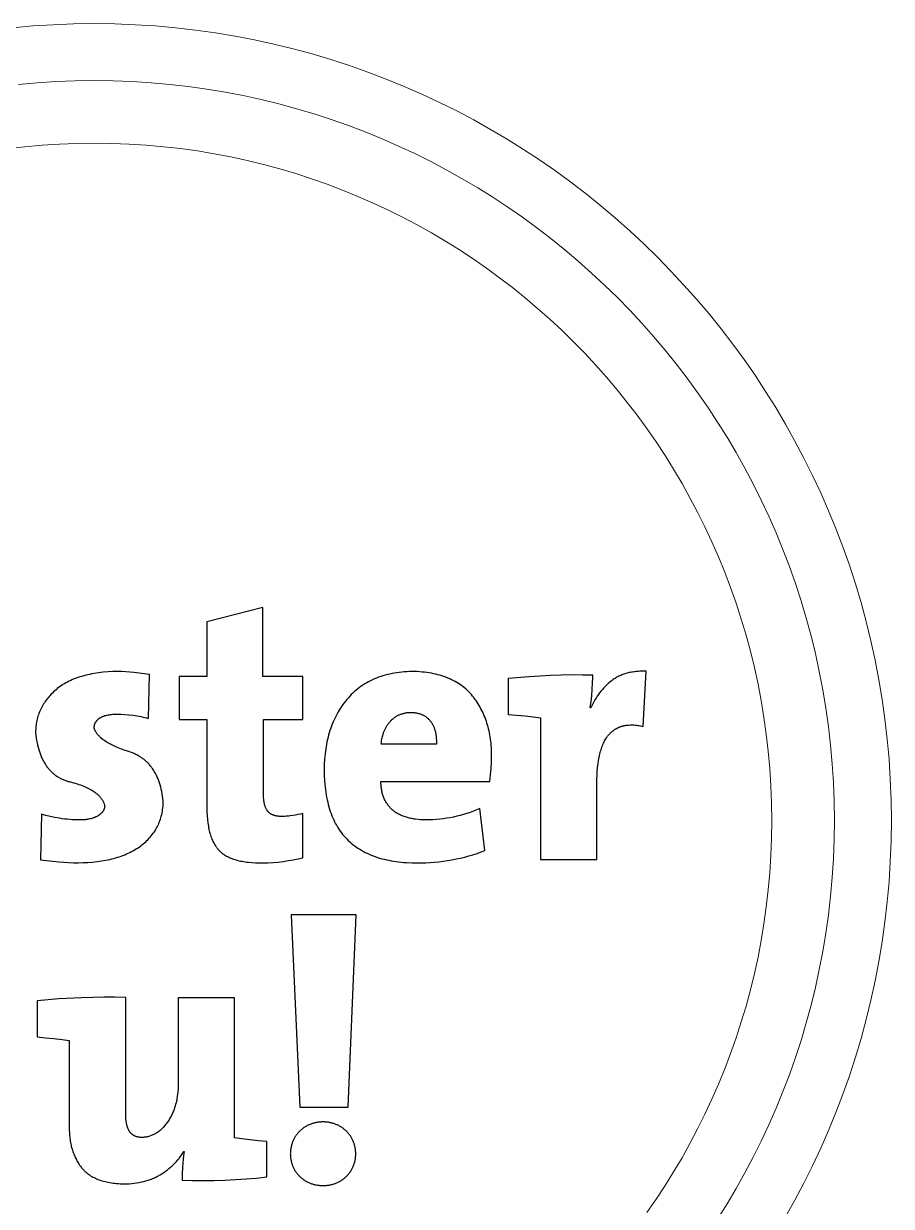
# Model space of a CAD drawing. Header units: millimetres. Extents: x -8 to 200, y 4 to 135.
# Drawn here: x 37.1 to 91.5, y 60.3 to 134.5 of the extents above; entities that cross this region are included whole.
import ezdxf

# ---------------------------------------------------------------- set-up
doc = ezdxf.new("R2010")
doc.units = ezdxf.units.MM
doc.header["$MEASUREMENT"] = 0
doc.layers.add('Default', color=18, linetype='Continuous', true_color=0x000000)
doc.layers.add('Layer 1', color=18, linetype='Continuous', true_color=0x000000)

msp = doc.modelspace()

# ---------------------------------------------------------------- linework, layer by layer
at = {"layer": 'Default'}
for points in [[(54.63, 82.202), (54.63, 84.978), (54.484, 84.943), (54.331, 84.91), (54.169, 84.88), (54, 84.851), (53.829, 84.827), (53.745, 84.817), (53.661, 84.809), (53.579, 84.803), (53.497, 84.798), (53.416, 84.795), (53.335, 84.794), (53.295, 84.793), (53.256, 84.794), (53.217, 84.795), (53.179, 84.796), (53.142, 84.799), (53.105, 84.802), (53.069, 84.806), (53.034, 84.81), (53, 84.816), (52.966, 84.822), (52.933, 84.829), (52.901, 84.836), (52.87, 84.844), (52.839, 84.853), (52.81, 84.863), (52.78, 84.873), (52.752, 84.884), (52.724, 84.896), (52.698, 84.909), (52.672, 84.922), (52.646, 84.936), (52.622, 84.95), (52.609, 84.958), (52.598, 84.966), (52.586, 84.974), (52.575, 84.982), (52.563, 84.99), (52.552, 84.999), (52.541, 85.007), (52.53, 85.016), (52.52, 85.025), (52.51, 85.034), (52.499, 85.044), (52.489, 85.053), (52.48, 85.063), (52.47, 85.073), (52.461, 85.083), (52.451, 85.093), (52.442, 85.104), (52.433, 85.115), (52.425, 85.125), (52.416, 85.136), (52.408, 85.148), (52.4, 85.159), (52.392, 85.171), (52.384, 85.183), (52.368, 85.208), (52.353, 85.233), (52.339, 85.26), (52.325, 85.288), (52.312, 85.316), (52.299, 85.346), (52.287, 85.377), (52.275, 85.409), (52.264, 85.441), (52.254, 85.475), (52.244, 85.51), (52.234, 85.546), (52.225, 85.582), (52.217, 85.62), (52.209, 85.659), (52.202, 85.699), (52.189, 85.781), (52.178, 85.868), (52.169, 85.958), (52.163, 86.053), (52.158, 86.151), (52.156, 86.254), (52.156, 86.361), (52.156, 90.877), (54.63, 90.877), (54.63, 93.574), (52.133, 93.574), (52.133, 97.909), (48.613, 97), (48.613, 93.574), (46.879, 93.574), (46.879, 90.877), (48.613, 90.877), (48.613, 85.554), (48.612, 85.3), (48.618, 85.057), (48.631, 84.822), (48.649, 84.598), (48.675, 84.383), (48.69, 84.28), (48.706, 84.178), (48.724, 84.08), (48.744, 83.983), (48.765, 83.889), (48.788, 83.798), (48.813, 83.709), (48.839, 83.622), (48.867, 83.538), (48.896, 83.457), (48.927, 83.377), (48.96, 83.301), (48.994, 83.226), (49.03, 83.154), (49.067, 83.085), (49.106, 83.018), (49.147, 82.953), (49.168, 82.922), (49.189, 82.891), (49.211, 82.861), (49.233, 82.831), (49.256, 82.802), (49.279, 82.774), (49.302, 82.746), (49.326, 82.719), (49.35, 82.692), (49.374, 82.667), (49.399, 82.641), (49.425, 82.616), (49.451, 82.592), (49.478, 82.568), (49.505, 82.544), (49.533, 82.52), (49.561, 82.498), (49.59, 82.475), (49.62, 82.453), (49.65, 82.431), (49.681, 82.41), (49.712, 82.389), (49.777, 82.349), (49.843, 82.31), (49.912, 82.273), (49.984, 82.238), (50.057, 82.204), (50.133, 82.172), (50.211, 82.142), (50.292, 82.113), (50.374, 82.086), (50.459, 82.06), (50.547, 82.037), (50.636, 82.015), (50.728, 81.994), (50.823, 81.976), (50.919, 81.958), (51.018, 81.943), (51.119, 81.929), (51.223, 81.917), (51.436, 81.898), (51.659, 81.886), (51.891, 81.88), (52.133, 81.881), (52.449, 81.887), (52.767, 81.905), (53.087, 81.933), (53.408, 81.972), (53.726, 82.02), (54.035, 82.074), (54.337, 82.135)], [(45.879, 85.765), (45.861, 85.92), (45.839, 86.071), (45.814, 86.218), (45.786, 86.362), (45.755, 86.501), (45.721, 86.637), (45.683, 86.77), (45.642, 86.898), (45.598, 87.023), (45.551, 87.144), (45.501, 87.261), (45.475, 87.319), (45.447, 87.375), (45.42, 87.43), (45.391, 87.485), (45.361, 87.538), (45.331, 87.591), (45.3, 87.643), (45.268, 87.693), (45.235, 87.743), (45.202, 87.792), (45.168, 87.84), (45.133, 87.887), (45.097, 87.933), (45.06, 87.978), (45.023, 88.022), (44.984, 88.066), (44.945, 88.108), (44.905, 88.149), (44.865, 88.19), (44.823, 88.229), (44.781, 88.268), (44.738, 88.306), (44.694, 88.342), (44.65, 88.378), (44.604, 88.413), (44.558, 88.447), (44.511, 88.48), (44.464, 88.512), (44.415, 88.543), (44.366, 88.573), (44.315, 88.602), (44.265, 88.631), (44.213, 88.658), (44.16, 88.685), (44.107, 88.71), (44.053, 88.735), (43.998, 88.758), (43.942, 88.781), (43.886, 88.803), (43.828, 88.824), (43.77, 88.843), (43.711, 88.862), (43.481, 88.938), (43.263, 89.015), (43.057, 89.095), (42.865, 89.177), (42.773, 89.219), (42.685, 89.261), (42.599, 89.304), (42.517, 89.348), (42.439, 89.392), (42.363, 89.436), (42.29, 89.482), (42.221, 89.528), (42.155, 89.574), (42.092, 89.621), (42.032, 89.669), (41.975, 89.717), (41.948, 89.741), (41.922, 89.765), (41.896, 89.79), (41.872, 89.815), (41.848, 89.84), (41.825, 89.865), (41.802, 89.89), (41.781, 89.915), (41.76, 89.94), (41.74, 89.966), (41.721, 89.992), (41.702, 90.018), (41.685, 90.044), (41.668, 90.07), (41.652, 90.096), (41.637, 90.123), (41.622, 90.149), (41.609, 90.176), (41.596, 90.203), (41.584, 90.23), (41.573, 90.257), (41.562, 90.284), (41.552, 90.312), (41.544, 90.339), (41.544, 90.364), (41.545, 90.389), (41.547, 90.413), (41.55, 90.437), (41.553, 90.461), (41.557, 90.484), (41.562, 90.507), (41.567, 90.529), (41.573, 90.552), (41.58, 90.574), (41.588, 90.595), (41.596, 90.617), (41.605, 90.638), (41.614, 90.658), (41.625, 90.679), (41.636, 90.699), (41.647, 90.718), (41.66, 90.738), (41.673, 90.757), (41.687, 90.775), (41.701, 90.794), (41.716, 90.812), (41.732, 90.83), (41.749, 90.847), (41.766, 90.864), (41.784, 90.881), (41.803, 90.897), (41.822, 90.913), (41.842, 90.929), (41.863, 90.944), (41.885, 90.959), (41.907, 90.974), (41.93, 90.989), (41.953, 91.002), (41.977, 91.016), (42.002, 91.029), (42.027, 91.042), (42.054, 91.054), (42.08, 91.065), (42.108, 91.077), (42.136, 91.087), (42.164, 91.098), (42.193, 91.108), (42.223, 91.117), (42.254, 91.126), (42.285, 91.135), (42.317, 91.143), (42.349, 91.151), (42.416, 91.165), (42.485, 91.177), (42.557, 91.187), (42.632, 91.196), (42.709, 91.203), (42.789, 91.208), (42.871, 91.211), (42.955, 91.213), (43.213, 91.208), (43.471, 91.195), (43.729, 91.174), (43.987, 91.144), (44.115, 91.125), (44.24, 91.105), (44.364, 91.082), (44.485, 91.057), (44.605, 91.031), (44.722, 91.001), (44.837, 90.97), (44.95, 90.937), (45.018, 93.703), (44.531, 93.771), (44.032, 93.83), (43.781, 93.855), (43.533, 93.873), (43.288, 93.884), (43.046, 93.889), (42.725, 93.879), (42.414, 93.861), (42.113, 93.835), (41.823, 93.8), (41.543, 93.757), (41.407, 93.733), (41.274, 93.706), (41.143, 93.678), (41.014, 93.647), (40.889, 93.615), (40.766, 93.58), (40.645, 93.543), (40.528, 93.504), (40.412, 93.463), (40.3, 93.42), (40.19, 93.375), (40.082, 93.328), (39.977, 93.279), (39.875, 93.228), (39.775, 93.175), (39.678, 93.119), (39.584, 93.062), (39.492, 93.003), (39.403, 92.941), (39.316, 92.878), (39.232, 92.812), (39.151, 92.744), (39.072, 92.675), (38.995, 92.605), (38.921, 92.534), (38.85, 92.462), (38.781, 92.389), (38.715, 92.315), (38.651, 92.24), (38.59, 92.163), (38.531, 92.086), (38.475, 92.008), (38.421, 91.929), (38.37, 91.849), (38.321, 91.768), (38.275, 91.686), (38.231, 91.603), (38.19, 91.519), (38.151, 91.434), (38.115, 91.348), (38.081, 91.261), (38.05, 91.173), (38.021, 91.084), (37.995, 90.994), (37.971, 90.903), (37.95, 90.811), (37.932, 90.718), (37.916, 90.625), (37.902, 90.53), (37.891, 90.434), (37.882, 90.337), (37.876, 90.239), (37.873, 90.14), (37.872, 90.04), (37.89, 89.879), (37.912, 89.722), (37.937, 89.569), (37.965, 89.42), (37.996, 89.275), (38.03, 89.135), (38.068, 88.998), (38.109, 88.866), (38.153, 88.739), (38.2, 88.615), (38.225, 88.555), (38.25, 88.496), (38.276, 88.437), (38.304, 88.38), (38.331, 88.324), (38.36, 88.269), (38.39, 88.215), (38.42, 88.163), (38.451, 88.111), (38.483, 88.06), (38.516, 88.01), (38.549, 87.962), (38.583, 87.914), (38.618, 87.868), (38.654, 87.822), (38.691, 87.778), (38.728, 87.734), (38.767, 87.692), (38.806, 87.651), (38.846, 87.61), (38.886, 87.571), (38.928, 87.533), (38.97, 87.496), (39.013, 87.46), (39.057, 87.425), (39.101, 87.391), (39.147, 87.358), (39.193, 87.326), (39.24, 87.296), (39.287, 87.266), (39.336, 87.237), (39.385, 87.21), (39.436, 87.183), (39.486, 87.158), (39.538, 87.133), (39.591, 87.11), (39.644, 87.087), (39.698, 87.066), (39.753, 87.046), (39.809, 87.027), (39.865, 87.008), (39.923, 86.991), (39.981, 86.975), (40.04, 86.96), (40.27, 86.9), (40.488, 86.836), (40.593, 86.802), (40.694, 86.767), (40.792, 86.731), (40.886, 86.694), (40.978, 86.655), (41.066, 86.616), (41.152, 86.575), (41.234, 86.533), (41.312, 86.491), (41.388, 86.447), (41.461, 86.402), (41.53, 86.356), (41.596, 86.308), (41.628, 86.284), (41.659, 86.26), (41.689, 86.235), (41.719, 86.21), (41.748, 86.185), (41.776, 86.16), (41.803, 86.134), (41.829, 86.108), (41.855, 86.082), (41.879, 86.055), (41.903, 86.029), (41.926, 86.002), (41.949, 85.974), (41.97, 85.946), (41.991, 85.919), (42.011, 85.89), (42.03, 85.862), (42.049, 85.833), (42.066, 85.804), (42.083, 85.775), (42.099, 85.745), (42.114, 85.715), (42.129, 85.685), (42.142, 85.655), (42.155, 85.624), (42.167, 85.593), (42.178, 85.562), (42.189, 85.53), (42.199, 85.498), (42.207, 85.466), (42.206, 85.441), (42.204, 85.417), (42.201, 85.392), (42.2, 85.38), (42.198, 85.368), (42.195, 85.356), (42.193, 85.344), (42.191, 85.333), (42.188, 85.321), (42.185, 85.309), (42.182, 85.298), (42.178, 85.286), (42.175, 85.275), (42.171, 85.263), (42.167, 85.252), (42.163, 85.241), (42.158, 85.23), (42.154, 85.219), (42.149, 85.208), (42.144, 85.197), (42.139, 85.187), (42.133, 85.176), (42.128, 85.165), (42.122, 85.155), (42.116, 85.144), (42.11, 85.134), (42.103, 85.124), (42.09, 85.103), (42.075, 85.083), (42.06, 85.063), (42.044, 85.044), (42.028, 85.025), (42.01, 85.006), (41.992, 84.988), (41.972, 84.969), (41.952, 84.952), (41.932, 84.934), (41.91, 84.917), (41.887, 84.9), (41.864, 84.883), (41.84, 84.867), (41.815, 84.851), (41.789, 84.835), (41.763, 84.82), (41.736, 84.805), (41.708, 84.79), (41.68, 84.776), (41.651, 84.763), (41.622, 84.75), (41.592, 84.737), (41.562, 84.725), (41.531, 84.713), (41.5, 84.702), (41.468, 84.691), (41.403, 84.671), (41.336, 84.652), (41.267, 84.636), (41.196, 84.621), (41.123, 84.608), (41.048, 84.597), (40.971, 84.588), (40.892, 84.581), (40.811, 84.575), (40.728, 84.572), (40.643, 84.57), (40.485, 84.572), (40.328, 84.578), (40.171, 84.587), (40.014, 84.598), (39.858, 84.613), (39.702, 84.631), (39.546, 84.652), (39.39, 84.676), (39.085, 84.731), (38.792, 84.793), (38.511, 84.862), (38.374, 84.899), (38.241, 84.938), (38.172, 82.072), (38.742, 82.005), (39.335, 81.945), (39.638, 81.921), (39.942, 81.903), (40.246, 81.892), (40.55, 81.887), (40.858, 81.894), (41.156, 81.908), (41.447, 81.93), (41.728, 81.96), (42.002, 81.998), (42.266, 82.044), (42.396, 82.07), (42.523, 82.098), (42.648, 82.128), (42.771, 82.159), (42.891, 82.193), (43.01, 82.229), (43.127, 82.267), (43.241, 82.306), (43.353, 82.348), (43.463, 82.391), (43.571, 82.437), (43.677, 82.485), (43.781, 82.534), (43.883, 82.586), (43.982, 82.639), (44.08, 82.694), (44.175, 82.752), (44.268, 82.811), (44.359, 82.873), (44.448, 82.936), (44.535, 83.001), (44.619, 83.067), (44.7, 83.135), (44.778, 83.205), (44.854, 83.276), (44.927, 83.349), (44.997, 83.423), (45.065, 83.498), (45.13, 83.576), (45.192, 83.654), (45.252, 83.734), (45.309, 83.816), (45.363, 83.899), (45.414, 83.984), (45.463, 84.07), (45.509, 84.157), (45.553, 84.247), (45.593, 84.337), (45.631, 84.43), (45.667, 84.523), (45.699, 84.618), (45.729, 84.715), (45.756, 84.813), (45.781, 84.913), (45.802, 85.014), (45.822, 85.117), (45.838, 85.221), (45.852, 85.327), (45.863, 85.434), (45.871, 85.543), (45.876, 85.653)], [(66.474, 88.545), (66.471, 88.83), (66.466, 88.97), (66.459, 89.109), (66.449, 89.246), (66.436, 89.381), (66.422, 89.515), (66.405, 89.648), (66.385, 89.778), (66.363, 89.907), (66.339, 90.035), (66.313, 90.161), (66.284, 90.285), (66.252, 90.408), (66.218, 90.529), (66.182, 90.649), (66.144, 90.766), (66.103, 90.883), (66.06, 90.998), (66.014, 91.111), (65.966, 91.222), (65.915, 91.332), (65.863, 91.441), (65.807, 91.548), (65.75, 91.653), (65.69, 91.756), (65.627, 91.858), (65.563, 91.959), (65.496, 92.058), (65.426, 92.155), (65.354, 92.25), (65.28, 92.345), (65.203, 92.436), (65.124, 92.525), (65.041, 92.612), (64.957, 92.695), (64.869, 92.776), (64.779, 92.853), (64.686, 92.928), (64.59, 93.001), (64.492, 93.07), (64.391, 93.136), (64.287, 93.2), (64.181, 93.261), (64.072, 93.319), (63.96, 93.374), (63.846, 93.427), (63.729, 93.477), (63.609, 93.523), (63.486, 93.567), (63.361, 93.609), (63.233, 93.647), (63.103, 93.683), (62.969, 93.716), (62.834, 93.745), (62.695, 93.773), (62.554, 93.797), (62.41, 93.819), (62.263, 93.837), (62.114, 93.853), (61.962, 93.866), (61.807, 93.877), (61.649, 93.884), (61.489, 93.889), (61.323, 93.884), (61.16, 93.876), (60.998, 93.864), (60.84, 93.85), (60.684, 93.832), (60.53, 93.811), (60.379, 93.787), (60.23, 93.76), (60.083, 93.729), (59.94, 93.695), (59.798, 93.658), (59.659, 93.618), (59.523, 93.574), (59.389, 93.528), (59.257, 93.478), (59.128, 93.425), (59.002, 93.369), (58.877, 93.309), (58.756, 93.246), (58.637, 93.18), (58.52, 93.111), (58.406, 93.039), (58.294, 92.963), (58.184, 92.885), (58.078, 92.803), (57.973, 92.717), (57.871, 92.629), (57.772, 92.537), (57.675, 92.442), (57.58, 92.344), (57.488, 92.243), (57.399, 92.139), (57.312, 92.032), (57.227, 91.923), (57.146, 91.811), (57.067, 91.698), (56.991, 91.583), (56.918, 91.466), (56.847, 91.348), (56.78, 91.227), (56.714, 91.104), (56.652, 90.979), (56.593, 90.852), (56.536, 90.723), (56.482, 90.592), (56.43, 90.459), (56.382, 90.325), (56.336, 90.188), (56.293, 90.049), (56.252, 89.908), (56.214, 89.766), (56.179, 89.621), (56.147, 89.474), (56.118, 89.326), (56.091, 89.175), (56.067, 89.022), (56.046, 88.868), (56.027, 88.711), (56.011, 88.553), (55.998, 88.392), (55.981, 88.065), (55.974, 87.73), (55.981, 87.359), (56, 87), (56.014, 86.825), (56.03, 86.654), (56.05, 86.485), (56.073, 86.32), (56.098, 86.158), (56.126, 85.999), (56.157, 85.843), (56.192, 85.69), (56.229, 85.54), (56.268, 85.394), (56.311, 85.25), (56.357, 85.11), (56.406, 84.973), (56.457, 84.838), (56.511, 84.707), (56.569, 84.58), (56.629, 84.455), (56.692, 84.333), (56.758, 84.215), (56.827, 84.099), (56.899, 83.987), (56.973, 83.878), (57.051, 83.772), (57.131, 83.669), (57.215, 83.569), (57.301, 83.473), (57.39, 83.379), (57.482, 83.289), (57.577, 83.201), (57.675, 83.117), (57.775, 83.035), (57.877, 82.956), (57.983, 82.879), (58.091, 82.806), (58.201, 82.735), (58.314, 82.667), (58.43, 82.602), (58.548, 82.54), (58.669, 82.481), (58.793, 82.424), (58.919, 82.37), (59.048, 82.319), (59.179, 82.271), (59.313, 82.226), (59.45, 82.183), (59.589, 82.143), (59.731, 82.106), (59.875, 82.072), (60.022, 82.041), (60.172, 82.012), (60.324, 81.986), (60.479, 81.963), (60.637, 81.943), (60.797, 81.926), (60.96, 81.911), (61.125, 81.9), (61.463, 81.884), (61.812, 81.881), (62.08, 81.883), (62.348, 81.892), (62.618, 81.907), (62.888, 81.928), (63.159, 81.955), (63.432, 81.988), (63.705, 82.027), (63.979, 82.072), (64.252, 82.123), (64.521, 82.181), (64.786, 82.244), (65.048, 82.314), (65.306, 82.391), (65.561, 82.473), (65.811, 82.562), (66.059, 82.657), (65.736, 85.295), (65.534, 85.207), (65.331, 85.124), (65.127, 85.048), (64.92, 84.977), (64.712, 84.913), (64.502, 84.854), (64.29, 84.801), (64.077, 84.753), (63.863, 84.712), (63.648, 84.676), (63.434, 84.645), (63.22, 84.621), (63.007, 84.601), (62.793, 84.588), (62.58, 84.579), (62.366, 84.577), (62.192, 84.58), (62.023, 84.588), (61.86, 84.601), (61.702, 84.619), (61.626, 84.63), (61.55, 84.642), (61.476, 84.655), (61.404, 84.669), (61.333, 84.684), (61.263, 84.701), (61.195, 84.719), (61.128, 84.738), (61.062, 84.759), (60.998, 84.78), (60.935, 84.803), (60.874, 84.827), (60.814, 84.852), (60.755, 84.878), (60.698, 84.906), (60.642, 84.935), (60.588, 84.964), (60.535, 84.996), (60.483, 85.028), (60.433, 85.062), (60.384, 85.096), (60.337, 85.132), (60.291, 85.17), (60.246, 85.208), (60.203, 85.247), (60.161, 85.288), (60.12, 85.33), (60.081, 85.372), (60.043, 85.416), (60.006, 85.46), (59.971, 85.506), (59.937, 85.553), (59.905, 85.601), (59.874, 85.65), (59.844, 85.699), (59.815, 85.75), (59.788, 85.802), (59.762, 85.855), (59.738, 85.909), (59.715, 85.964), (59.693, 86.02), (59.673, 86.077), (59.654, 86.135), (59.636, 86.195), (59.619, 86.255), (59.604, 86.316), (59.591, 86.378), (59.578, 86.442), (59.567, 86.506), (59.558, 86.571), (59.549, 86.638), (59.542, 86.705), (59.537, 86.774), (59.532, 86.843), (59.529, 86.914), (59.528, 86.985), (66.359, 86.985), (66.407, 87.395), (66.443, 87.791), (66.465, 88.174)], [(72.822, 93.647), (72.169, 93.665), (71.508, 93.67), (70.839, 93.661), (70.162, 93.639), (68.821, 93.56), (67.521, 93.441), (67.521, 91.199), (68.041, 91.157), (68.571, 91.102), (69.079, 91.038), (69.533, 90.97), (69.533, 82.097), (73.076, 82.097), (73.076, 86.856), (73.079, 87.123), (73.088, 87.379), (73.103, 87.625), (73.123, 87.861), (73.149, 88.087), (73.181, 88.303), (73.199, 88.407), (73.219, 88.509), (73.239, 88.608), (73.262, 88.704), (73.285, 88.798), (73.311, 88.89), (73.337, 88.979), (73.365, 89.065), (73.395, 89.149), (73.426, 89.23), (73.458, 89.309), (73.492, 89.385), (73.527, 89.459), (73.564, 89.53), (73.602, 89.598), (73.641, 89.665), (73.682, 89.728), (73.703, 89.759), (73.724, 89.789), (73.746, 89.819), (73.768, 89.847), (73.791, 89.876), (73.813, 89.903), (73.837, 89.93), (73.86, 89.957), (73.884, 89.983), (73.908, 90.008), (73.933, 90.033), (73.957, 90.057), (73.983, 90.08), (74.008, 90.103), (74.034, 90.125), (74.06, 90.147), (74.087, 90.168), (74.114, 90.189), (74.141, 90.209), (74.169, 90.228), (74.197, 90.247), (74.225, 90.265), (74.254, 90.282), (74.283, 90.299), (74.312, 90.316), (74.342, 90.332), (74.372, 90.347), (74.402, 90.362), (74.433, 90.376), (74.464, 90.389), (74.495, 90.402), (74.527, 90.414), (74.559, 90.426), (74.592, 90.437), (74.625, 90.447), (74.658, 90.457), (74.691, 90.467), (74.725, 90.475), (74.759, 90.484), (74.794, 90.491), (74.829, 90.498), (74.864, 90.505), (74.899, 90.51), (74.935, 90.516), (75.008, 90.524), (75.082, 90.53), (75.158, 90.534), (75.235, 90.536), (75.313, 90.535), (75.393, 90.532), (75.474, 90.526), (75.557, 90.519), (75.641, 90.508), (75.726, 90.496), (75.813, 90.481), (75.901, 90.463), (75.99, 90.444), (76.175, 93.899), (76.011, 93.903), (75.85, 93.903), (75.771, 93.9), (75.694, 93.896), (75.617, 93.891), (75.541, 93.884), (75.466, 93.876), (75.391, 93.866), (75.318, 93.855), (75.246, 93.843), (75.175, 93.829), (75.104, 93.814), (75.035, 93.798), (74.966, 93.78), (74.899, 93.761), (74.832, 93.74), (74.767, 93.718), (74.702, 93.694), (74.638, 93.67), (74.575, 93.643), (74.513, 93.616), (74.452, 93.587), (74.392, 93.556), (74.333, 93.524), (74.275, 93.491), (74.218, 93.457), (74.162, 93.421), (74.106, 93.383), (74.052, 93.345), (73.998, 93.304), (73.894, 93.221), (73.793, 93.135), (73.695, 93.046), (73.6, 92.953), (73.508, 92.858), (73.419, 92.76), (73.334, 92.658), (73.251, 92.554), (73.172, 92.447), (73.096, 92.336), (73.023, 92.223), (72.953, 92.106), (72.887, 91.987), (72.823, 91.865), (72.763, 91.739), (72.706, 91.611), (72.659, 91.611), (72.7, 91.884), (72.734, 92.157), (72.762, 92.431), (72.784, 92.706), (72.812, 93.216), (72.819, 93.442)], [(63.012, 89.336), (59.551, 89.336), (59.562, 89.447), (59.577, 89.555), (59.596, 89.66), (59.606, 89.711), (59.617, 89.762), (59.629, 89.812), (59.642, 89.861), (59.655, 89.91), (59.67, 89.958), (59.685, 90.005), (59.701, 90.052), (59.718, 90.098), (59.735, 90.143), (59.754, 90.187), (59.773, 90.231), (59.793, 90.274), (59.814, 90.316), (59.836, 90.358), (59.858, 90.399), (59.881, 90.439), (59.906, 90.479), (59.93, 90.518), (59.956, 90.556), (59.983, 90.593), (60.01, 90.63), (60.038, 90.666), (60.067, 90.701), (60.097, 90.736), (60.128, 90.77), (60.159, 90.803), (60.191, 90.835), (60.223, 90.866), (60.256, 90.896), (60.289, 90.925), (60.323, 90.953), (60.358, 90.98), (60.393, 91.006), (60.429, 91.031), (60.465, 91.055), (60.502, 91.078), (60.539, 91.099), (60.577, 91.12), (60.615, 91.14), (60.654, 91.159), (60.693, 91.176), (60.733, 91.193), (60.773, 91.209), (60.815, 91.223), (60.856, 91.237), (60.898, 91.25), (60.941, 91.261), (60.984, 91.272), (61.028, 91.281), (61.072, 91.29), (61.117, 91.297), (61.162, 91.304), (61.208, 91.309), (61.254, 91.314), (61.301, 91.317), (61.349, 91.32), (61.397, 91.321), (61.445, 91.32), (61.492, 91.319), (61.539, 91.316), (61.585, 91.312), (61.63, 91.308), (61.674, 91.302), (61.718, 91.296), (61.762, 91.288), (61.804, 91.28), (61.846, 91.27), (61.888, 91.26), (61.928, 91.248), (61.968, 91.236), (62.008, 91.222), (62.046, 91.208), (62.084, 91.193), (62.122, 91.176), (62.158, 91.159), (62.194, 91.141), (62.23, 91.121), (62.264, 91.101), (62.298, 91.08), (62.332, 91.058), (62.365, 91.034), (62.397, 91.01), (62.428, 90.985), (62.459, 90.959), (62.489, 90.932), (62.518, 90.904), (62.547, 90.874), (62.575, 90.844), (62.603, 90.813), (62.629, 90.781), (62.655, 90.748), (62.68, 90.714), (62.704, 90.68), (62.727, 90.644), (62.749, 90.607), (62.771, 90.57), (62.791, 90.532), (62.811, 90.492), (62.829, 90.452), (62.847, 90.411), (62.864, 90.369), (62.88, 90.326), (62.895, 90.282), (62.909, 90.237), (62.922, 90.192), (62.935, 90.145), (62.946, 90.097), (62.957, 90.049), (62.966, 90), (62.975, 89.949), (62.983, 89.898), (62.99, 89.846), (62.996, 89.793), (63.001, 89.739), (63.005, 89.684), (63.011, 89.572), (63.014, 89.456)], [(57.976, 78.622), (53.893, 78.622), (54.441, 66.551), (57.474, 66.551)], [(52.367, 62.17), (52.367, 64.401), (51.848, 64.443), (51.318, 64.497), (50.81, 64.561), (50.355, 64.628), (50.355, 73.405), (46.812, 73.405), (46.812, 67.848), (46.807, 67.687), (46.796, 67.529), (46.781, 67.373), (46.761, 67.221), (46.737, 67.071), (46.722, 66.998), (46.707, 66.925), (46.691, 66.853), (46.673, 66.781), (46.654, 66.71), (46.634, 66.64), (46.612, 66.571), (46.59, 66.503), (46.566, 66.435), (46.541, 66.368), (46.515, 66.301), (46.488, 66.236), (46.459, 66.171), (46.43, 66.107), (46.399, 66.043), (46.367, 65.981), (46.334, 65.919), (46.299, 65.858), (46.263, 65.797), (46.227, 65.737), (46.189, 65.678), (46.149, 65.62), (46.109, 65.563), (46.068, 65.508), (46.027, 65.454), (45.985, 65.402), (45.943, 65.352), (45.9, 65.304), (45.856, 65.257), (45.812, 65.212), (45.767, 65.169), (45.721, 65.127), (45.675, 65.087), (45.628, 65.049), (45.581, 65.013), (45.533, 64.978), (45.485, 64.946), (45.436, 64.914), (45.386, 64.885), (45.336, 64.857), (45.285, 64.831), (45.233, 64.807), (45.181, 64.785), (45.128, 64.764), (45.075, 64.745), (45.021, 64.727), (44.967, 64.712), (44.912, 64.698), (44.856, 64.686), (44.8, 64.675), (44.743, 64.667), (44.686, 64.66), (44.627, 64.654), (44.569, 64.651), (44.533, 64.652), (44.497, 64.653), (44.462, 64.655), (44.428, 64.658), (44.394, 64.662), (44.362, 64.666), (44.329, 64.672), (44.298, 64.678), (44.267, 64.684), (44.237, 64.692), (44.208, 64.7), (44.179, 64.709), (44.151, 64.718), (44.124, 64.729), (44.097, 64.74), (44.071, 64.752), (44.046, 64.764), (44.034, 64.771), (44.022, 64.778), (44.01, 64.784), (43.998, 64.792), (43.986, 64.799), (43.975, 64.806), (43.963, 64.814), (43.952, 64.822), (43.941, 64.83), (43.93, 64.838), (43.92, 64.847), (43.909, 64.855), (43.899, 64.864), (43.889, 64.873), (43.879, 64.882), (43.869, 64.892), (43.859, 64.901), (43.85, 64.911), (43.841, 64.921), (43.832, 64.931), (43.823, 64.941), (43.814, 64.952), (43.805, 64.962), (43.797, 64.973), (43.789, 64.984), (43.781, 64.995), (43.773, 65.007), (43.765, 65.018), (43.75, 65.042), (43.736, 65.066), (43.722, 65.091), (43.709, 65.117), (43.696, 65.143), (43.683, 65.17), (43.671, 65.197), (43.66, 65.225), (43.649, 65.254), (43.638, 65.283), (43.628, 65.313), (43.619, 65.344), (43.61, 65.375), (43.601, 65.406), (43.593, 65.439), (43.585, 65.471), (43.578, 65.505), (43.565, 65.574), (43.554, 65.645), (43.544, 65.719), (43.537, 65.795), (43.532, 65.873), (43.528, 65.954), (43.526, 66.037), (43.526, 66.123), (43.526, 73.428), (42.843, 73.446), (42.152, 73.451), (41.452, 73.442), (40.744, 73.42), (39.338, 73.341), (37.972, 73.22), (37.972, 70.954), (38.491, 70.912), (39.021, 70.856), (39.529, 70.792), (39.983, 70.724), (39.983, 65.318), (39.983, 65.131), (39.989, 64.948), (39.994, 64.857), (40.001, 64.768), (40.009, 64.68), (40.019, 64.593), (40.031, 64.507), (40.044, 64.421), (40.058, 64.337), (40.074, 64.254), (40.092, 64.171), (40.112, 64.09), (40.132, 64.009), (40.155, 63.93), (40.179, 63.851), (40.204, 63.774), (40.232, 63.697), (40.26, 63.622), (40.29, 63.547), (40.322, 63.474), (40.356, 63.401), (40.391, 63.329), (40.427, 63.259), (40.465, 63.189), (40.505, 63.12), (40.546, 63.053), (40.589, 62.986), (40.633, 62.92), (40.679, 62.855), (40.726, 62.791), (40.751, 62.76), (40.776, 62.729), (40.801, 62.698), (40.827, 62.668), (40.854, 62.639), (40.881, 62.61), (40.909, 62.581), (40.937, 62.553), (40.966, 62.525), (40.995, 62.498), (41.025, 62.472), (41.056, 62.445), (41.087, 62.42), (41.118, 62.394), (41.151, 62.37), (41.183, 62.345), (41.25, 62.298), (41.32, 62.253), (41.391, 62.209), (41.465, 62.168), (41.541, 62.128), (41.62, 62.091), (41.7, 62.055), (41.783, 62.021), (41.868, 61.989), (41.955, 61.959), (42.044, 61.931), (42.136, 61.905), (42.23, 61.88), (42.326, 61.858), (42.424, 61.837), (42.525, 61.819), (42.628, 61.802), (42.733, 61.787), (42.84, 61.774), (42.95, 61.763), (43.061, 61.754), (43.175, 61.747), (43.41, 61.738), (43.576, 61.742), (43.74, 61.751), (43.9, 61.764), (44.057, 61.781), (44.21, 61.802), (44.361, 61.827), (44.508, 61.857), (44.653, 61.891), (44.794, 61.929), (44.931, 61.972), (44.999, 61.995), (45.066, 62.018), (45.132, 62.043), (45.197, 62.069), (45.262, 62.096), (45.326, 62.125), (45.389, 62.154), (45.451, 62.184), (45.512, 62.215), (45.573, 62.248), (45.632, 62.281), (45.691, 62.315), (45.807, 62.387), (45.919, 62.46), (46.028, 62.537), (46.134, 62.616), (46.237, 62.697), (46.337, 62.781), (46.434, 62.868), (46.527, 62.957), (46.618, 63.049), (46.705, 63.143), (46.789, 63.24), (46.87, 63.34), (46.947, 63.442), (47.022, 63.546), (47.094, 63.654), (47.162, 63.763), (47.185, 63.763), (47.147, 63.525), (47.118, 63.284), (47.096, 63.041), (47.083, 62.796), (47.07, 62.342), (47.069, 61.965), (47.719, 61.948), (48.38, 61.943), (49.051, 61.952), (49.732, 61.974), (51.076, 62.052), (51.728, 62.106)], [(55.9, 65.627), (55.845, 65.625), (55.79, 65.622), (55.736, 65.618), (55.683, 65.613), (55.63, 65.607), (55.577, 65.6), (55.526, 65.592), (55.475, 65.583), (55.424, 65.573), (55.375, 65.561), (55.325, 65.549), (55.277, 65.536), (55.229, 65.521), (55.182, 65.506), (55.135, 65.489), (55.089, 65.472), (55.044, 65.453), (54.999, 65.433), (54.955, 65.412), (54.911, 65.391), (54.868, 65.368), (54.826, 65.344), (54.784, 65.319), (54.743, 65.293), (54.703, 65.266), (54.663, 65.237), (54.624, 65.208), (54.586, 65.178), (54.548, 65.146), (54.511, 65.114), (54.474, 65.081), (54.438, 65.046), (54.403, 65.011), (54.369, 64.975), (54.336, 64.938), (54.304, 64.901), (54.273, 64.863), (54.243, 64.825), (54.215, 64.786), (54.187, 64.746), (54.16, 64.706), (54.135, 64.665), (54.111, 64.624), (54.087, 64.582), (54.065, 64.539), (54.044, 64.496), (54.024, 64.452), (54.005, 64.408), (53.987, 64.363), (53.97, 64.318), (53.954, 64.271), (53.94, 64.225), (53.926, 64.177), (53.914, 64.129), (53.902, 64.081), (53.892, 64.032), (53.883, 63.982), (53.874, 63.931), (53.867, 63.88), (53.861, 63.829), (53.856, 63.777), (53.852, 63.724), (53.849, 63.67), (53.848, 63.616), (53.849, 63.563), (53.852, 63.511), (53.856, 63.459), (53.861, 63.408), (53.867, 63.357), (53.874, 63.307), (53.883, 63.258), (53.892, 63.209), (53.902, 63.161), (53.914, 63.113), (53.926, 63.066), (53.94, 63.019), (53.954, 62.973), (53.97, 62.927), (53.987, 62.882), (54.005, 62.838), (54.024, 62.794), (54.044, 62.751), (54.065, 62.709), (54.087, 62.667), (54.111, 62.625), (54.135, 62.584), (54.16, 62.544), (54.187, 62.504), (54.215, 62.465), (54.243, 62.426), (54.273, 62.388), (54.304, 62.351), (54.336, 62.314), (54.369, 62.278), (54.403, 62.242), (54.438, 62.207), (54.474, 62.173), (54.511, 62.139), (54.548, 62.107), (54.586, 62.076), (54.624, 62.046), (54.663, 62.017), (54.703, 61.989), (54.743, 61.962), (54.784, 61.936), (54.826, 61.911), (54.868, 61.887), (54.911, 61.865), (54.955, 61.843), (54.999, 61.822), (55.044, 61.803), (55.089, 61.784), (55.135, 61.766), (55.182, 61.75), (55.229, 61.735), (55.277, 61.72), (55.325, 61.707), (55.375, 61.695), (55.424, 61.683), (55.475, 61.673), (55.526, 61.664), (55.577, 61.656), (55.63, 61.649), (55.683, 61.643), (55.736, 61.638), (55.79, 61.634), (55.845, 61.631), (55.9, 61.629), (55.956, 61.631), (56.011, 61.634), (56.065, 61.638), (56.118, 61.643), (56.171, 61.649), (56.224, 61.656), (56.275, 61.664), (56.326, 61.673), (56.377, 61.683), (56.426, 61.695), (56.476, 61.707), (56.524, 61.72), (56.572, 61.735), (56.619, 61.75), (56.666, 61.766), (56.712, 61.784), (56.757, 61.803), (56.802, 61.822), (56.846, 61.843), (56.89, 61.865), (56.933, 61.887), (56.975, 61.911), (57.017, 61.936), (57.058, 61.962), (57.098, 61.989), (57.138, 62.017), (57.177, 62.046), (57.215, 62.076), (57.253, 62.107), (57.29, 62.139), (57.327, 62.173), (57.363, 62.207), (57.398, 62.242), (57.432, 62.278), (57.465, 62.314), (57.497, 62.351), (57.528, 62.388), (57.558, 62.426), (57.586, 62.465), (57.614, 62.504), (57.641, 62.544), (57.666, 62.584), (57.69, 62.625), (57.714, 62.667), (57.736, 62.709), (57.757, 62.751), (57.777, 62.794), (57.796, 62.838), (57.814, 62.882), (57.831, 62.927), (57.847, 62.973), (57.861, 63.019), (57.875, 63.066), (57.887, 63.113), (57.899, 63.161), (57.909, 63.209), (57.918, 63.258), (57.927, 63.307), (57.934, 63.357), (57.94, 63.408), (57.945, 63.459), (57.949, 63.511), (57.951, 63.563), (57.953, 63.616), (57.951, 63.67), (57.949, 63.724), (57.945, 63.777), (57.94, 63.829), (57.934, 63.88), (57.927, 63.931), (57.918, 63.982), (57.909, 64.032), (57.899, 64.081), (57.887, 64.129), (57.875, 64.177), (57.861, 64.225), (57.847, 64.271), (57.831, 64.318), (57.814, 64.363), (57.796, 64.408), (57.777, 64.452), (57.757, 64.496), (57.736, 64.539), (57.714, 64.582), (57.69, 64.624), (57.666, 64.665), (57.641, 64.706), (57.614, 64.746), (57.586, 64.786), (57.558, 64.825), (57.528, 64.863), (57.497, 64.901), (57.465, 64.938), (57.432, 64.975), (57.398, 65.011), (57.363, 65.046), (57.327, 65.081), (57.29, 65.114), (57.253, 65.146), (57.215, 65.178), (57.177, 65.208), (57.138, 65.237), (57.098, 65.266), (57.058, 65.293), (57.017, 65.319), (56.975, 65.344), (56.933, 65.368), (56.89, 65.391), (56.846, 65.412), (56.802, 65.433), (56.757, 65.453), (56.712, 65.472), (56.666, 65.489), (56.619, 65.506), (56.572, 65.521), (56.524, 65.536), (56.476, 65.549), (56.426, 65.561), (56.377, 65.573), (56.326, 65.583), (56.275, 65.592), (56.224, 65.6), (56.171, 65.607), (56.118, 65.613), (56.065, 65.618), (56.011, 65.622), (55.956, 65.625)]]:
    msp.add_lwpolyline(points, close=True, dxfattribs=at)
at = {"layer": 'Layer 1', "lineweight": 0}
for points in [[(36.441, 134.277), (37.704, 134.389), (38.977, 134.47), (40.257, 134.519), (41.546, 134.535), (42.834, 134.519), (44.115, 134.47), (45.387, 134.389), (46.651, 134.277), (47.905, 134.133), (49.15, 133.958), (50.385, 133.753), (51.61, 133.518), (52.824, 133.253), (54.027, 132.958), (55.218, 132.635), (56.398, 132.283), (57.565, 131.904), (58.719, 131.496), (59.861, 131.061), (60.989, 130.6), (62.103, 130.111), (63.203, 129.597), (64.289, 129.057), (65.359, 128.491), (66.414, 127.901), (67.453, 127.286), (68.475, 126.647), (69.482, 125.984), (70.471, 125.298), (71.442, 124.589), (72.396, 123.857), (73.332, 123.103), (74.249, 122.327), (75.147, 121.53), (76.026, 120.712), (76.885, 119.874), (77.723, 119.015), (78.541, 118.136), (79.338, 117.238), (80.114, 116.321), (80.868, 115.385), (81.6, 114.432), (82.309, 113.46), (82.995, 112.471), (83.658, 111.465), (84.297, 110.442), (84.912, 109.403), (85.503, 108.348), (86.068, 107.278), (86.608, 106.192), (87.123, 105.092), (87.611, 103.978), (88.073, 102.85), (88.507, 101.708), (88.915, 100.554), (89.295, 99.386), (89.646, 98.207), (89.97, 97.015), (90.264, 95.812), (90.529, 94.598), (90.764, 93.374), (90.969, 92.139), (91.144, 90.894), (91.288, 89.639), (91.4, 88.376), (91.481, 87.103), (91.53, 85.823), (91.547, 84.534), (91.53, 83.246), (91.481, 81.965), (91.4, 80.693), (91.288, 79.429), (91.144, 78.175), (90.969, 76.93), (90.764, 75.695), (90.529, 74.47), (90.264, 73.256), (89.97, 72.053), (89.646, 70.862), (89.295, 69.682), (88.915, 68.515), (88.507, 67.361), (88.073, 66.219), (87.611, 65.091), (87.123, 63.977), (86.608, 62.877), (86.068, 61.791), (85.503, 60.721), (84.912, 59.666)], [(80.649, 59.529), (81.243, 60.478), (81.814, 61.443), (82.362, 62.422), (82.887, 63.416), (83.389, 64.424), (83.866, 65.445), (84.32, 66.48), (84.748, 67.528), (85.152, 68.587), (85.53, 69.66), (85.883, 70.743), (86.21, 71.839), (86.51, 72.945), (86.783, 74.062), (87.029, 75.189), (87.247, 76.327), (87.438, 77.473), (87.6, 78.629), (87.734, 79.794), (87.838, 80.967), (87.913, 82.149), (87.959, 83.338), (87.974, 84.534), (87.959, 85.731), (87.913, 86.92), (87.838, 88.101), (87.734, 89.275), (87.6, 90.439), (87.438, 91.595), (87.247, 92.742), (87.029, 93.88), (86.783, 95.007), (86.51, 96.124), (86.21, 97.23), (85.883, 98.326), (85.53, 99.41), (85.152, 100.482), (84.748, 101.542), (84.32, 102.589), (83.866, 103.624), (83.389, 104.645), (82.887, 105.653), (82.362, 106.647), (81.814, 107.627), (81.243, 108.591), (80.649, 109.541), (80.034, 110.475), (79.397, 111.394), (78.738, 112.296), (78.059, 113.182), (77.359, 114.051), (76.638, 114.902), (75.898, 115.736), (75.139, 116.552), (74.36, 117.35), (73.562, 118.128), (72.746, 118.888), (71.913, 119.628), (71.061, 120.348), (70.192, 121.048), (69.307, 121.728), (68.404, 122.386), (67.486, 123.024), (66.552, 123.639), (65.602, 124.232), (64.637, 124.803), (63.658, 125.352), (62.664, 125.877), (61.656, 126.378), (60.635, 126.856), (59.6, 127.309), (58.553, 127.738), (57.493, 128.142), (56.42, 128.52), (55.337, 128.873), (54.241, 129.199), (53.135, 129.499), (52.018, 129.773), (50.891, 130.019), (49.753, 130.237), (48.607, 130.428), (47.451, 130.59), (46.286, 130.724), (45.113, 130.828), (43.931, 130.903), (42.742, 130.949), (41.546, 130.964), (40.349, 130.949), (39.16, 130.903), (37.979, 130.828), (36.806, 130.724)], [(76.205, 59.932), (76.788, 60.772), (77.351, 61.627), (77.893, 62.497), (78.416, 63.38), (78.917, 64.276), (79.397, 65.186), (79.855, 66.109), (80.292, 67.044), (80.707, 67.991), (81.098, 68.951), (81.468, 69.921), (81.813, 70.903), (82.136, 71.896), (82.434, 72.899), (82.708, 73.913), (82.958, 74.936), (83.183, 75.969), (83.383, 77.011), (83.557, 78.062), (83.705, 79.121), (83.827, 80.189), (83.923, 81.264), (83.991, 82.347), (84.033, 83.437), (84.047, 84.534), (84.033, 85.631), (83.991, 86.721), (83.923, 87.804), (83.827, 88.88), (83.705, 89.947), (83.557, 91.007), (83.383, 92.058), (83.183, 93.1), (82.958, 94.133), (82.708, 95.156), (82.434, 96.17), (82.136, 97.173), (81.813, 98.166), (81.468, 99.148), (81.098, 100.119), (80.707, 101.078), (80.292, 102.025), (79.855, 102.961), (79.397, 103.883), (78.917, 104.793), (78.416, 105.69), (77.893, 106.573), (77.351, 107.442), (76.788, 108.297), (76.205, 109.138), (75.603, 109.964), (74.982, 110.774), (74.341, 111.569), (73.682, 112.348), (73.005, 113.111), (72.311, 113.858), (71.598, 114.587), (70.869, 115.3), (70.122, 115.995), (69.359, 116.672), (68.58, 117.33), (67.785, 117.971), (66.974, 118.592), (66.149, 119.194), (65.308, 119.777), (64.453, 120.34), (63.584, 120.883), (62.701, 121.405), (61.804, 121.906), (60.894, 122.386), (59.972, 122.844), (59.036, 123.281), (58.089, 123.695), (57.13, 124.087), (56.159, 124.456), (55.177, 124.802), (54.184, 125.125), (53.181, 125.423), (52.168, 125.697), (51.144, 125.947), (50.111, 126.172), (49.069, 126.371), (48.019, 126.546), (46.959, 126.694), (45.892, 126.816), (44.816, 126.911), (43.733, 126.98), (42.643, 127.021), (41.546, 127.035), (40.45, 127.021), (39.36, 126.98), (38.277, 126.911), (37.201, 126.816), (36.134, 126.694)]]:
    msp.add_lwpolyline(points, dxfattribs=at)

doc.saveas('drawing.dxf')
